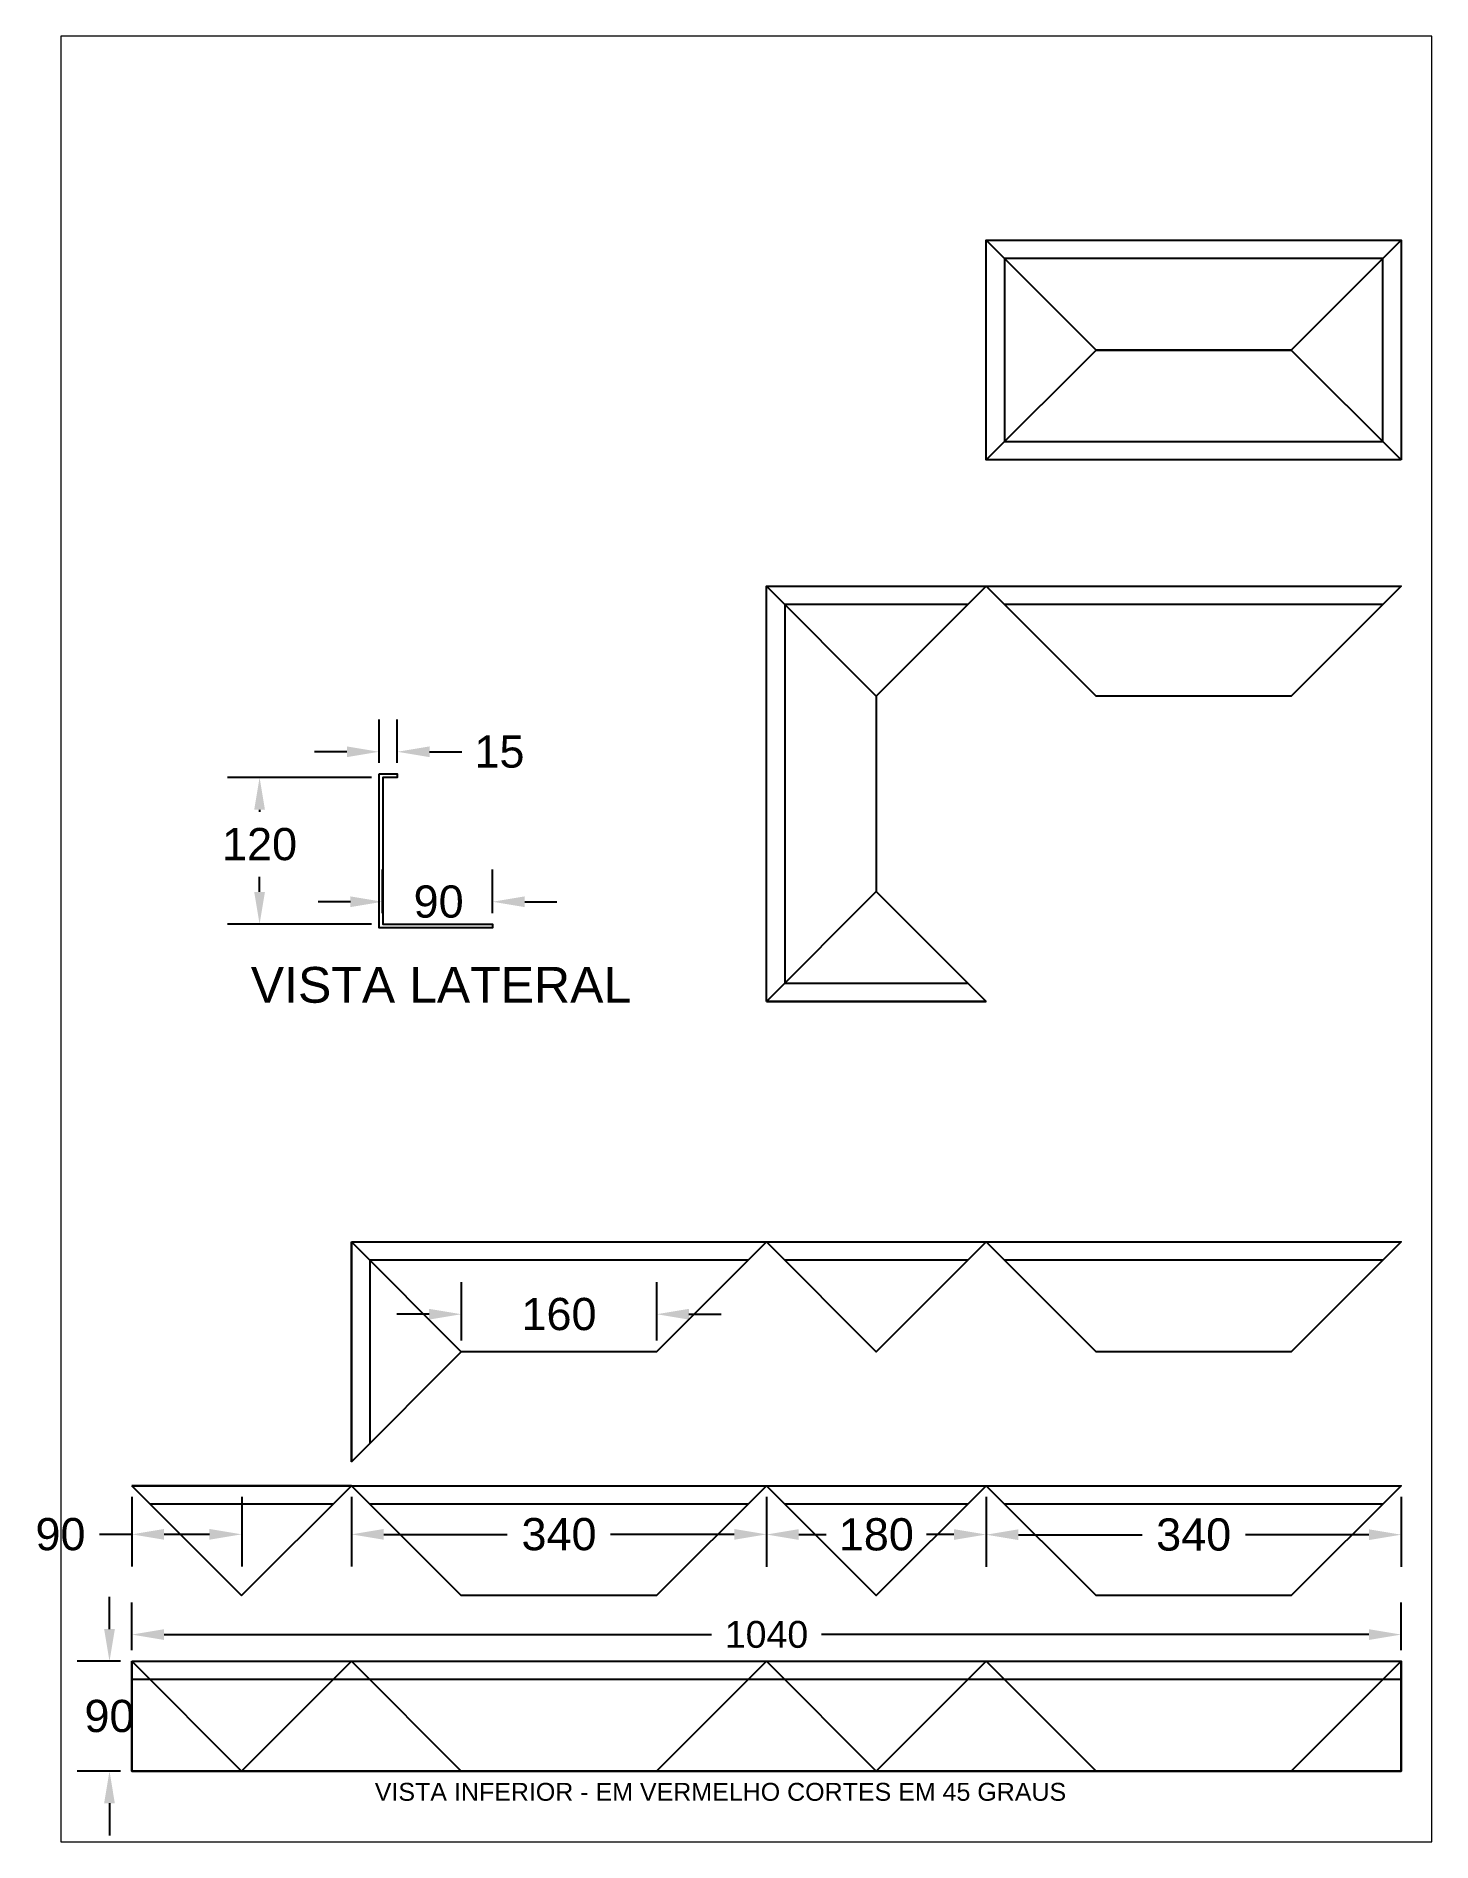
# Paper-space layout 'INFERIOR' of a CAD drawing. Header units: inches. Extents: x -0.1 to 7.7, y 0 to 10.1.
# The model-space entities are those that its viewports show. They can reach past a viewport. Long polylines and large blocks are cut down to what shows.
import ezdxf

# ---------------------------------------------------------------- set-up
doc = ezdxf.new("R2010")
doc.units = ezdxf.units.IN
doc.header["$MEASUREMENT"] = 0
doc.linetypes.add('ACAD_ISO04W100', pattern=[30, 24, -3, 0, -3])
doc.styles.get("Standard").update_dxf_attribs({"font": 'arial.ttf'})
doc.dimstyles.get("Standard").update_dxf_attribs({"dimtxt": 0.18, "dimasz": 0.18, "dimexe": 0.18, "dimexo": 0.0625, "dimgap": 0.09, "dimtad": 0, "dimtih": 1, "dimtoh": 1, "dimdec": 0, "dimzin": 0, "dimdsep": 46, "dimtxsty": 'Standard', "dimcen": 0.09, "dimadec": 0, "dimazin": 0, "dimtfac": 1, "dimtdec": 0, "dimtofl": 0, "dimtmove": 0, "dimatfit": 3, "dimfxl": 1, "dimtolj": 1, "dimtzin": 0, "dimarcsym": 0})

# ---------------------------------------------------------------- blocks, each defined once
blk = doc.blocks.new('*D25')
at = {"color": 0, "lineweight": -2, "transparency": 16777216}
for p, q in [((0.412, 1.079), (0.412, 1.346)), ((7.508, 1.079), (7.508, 1.346)), ((0.592, 1.166), (3.653, 1.166)), ((7.328, 1.166), (4.267, 1.166))]:
    blk.add_line(p, q, dxfattribs=at)
at = {"color": 0, "transparency": 16777216}
for points in [[(0.592, 1.196), (0.592, 1.136), (0.412, 1.166)], [(7.328, 1.196), (7.328, 1.136), (7.508, 1.166)]]:
    blk.add_solid(points, dxfattribs=at)
at = {"layer": 'Defpoints', "color": 0, "transparency": 16777216}
for p in [(7.508, 1.166), (0.412, 1.017), (7.508, 1.017)]:
    blk.add_point(p, dxfattribs=at)
at = {"color": 0, "transparency": 16777216, "insert": (3.96, 1.166), "char_height": 0.18, "attachment_point": 5}
blk.add_mtext('\\A1;{\\H0.83333x;1040}', dxfattribs=at)
blk = doc.blocks.new('*D27')
at = {"color": 0, "lineweight": -2, "transparency": 16777216}
for p, q in [((1.64, 1.935), (1.64, 1.546)), ((3.96, 1.935), (3.96, 1.546)), ((1.82, 1.726), (2.511, 1.726)), ((3.78, 1.726), (3.088, 1.726))]:
    blk.add_line(p, q, dxfattribs=at)
at = {"color": 0, "transparency": 16777216}
for points in [[(1.82, 1.756), (1.82, 1.696), (1.64, 1.726)], [(3.78, 1.756), (3.78, 1.696), (3.96, 1.726)]]:
    blk.add_solid(points, dxfattribs=at)
at = {"layer": 'Defpoints', "color": 0, "transparency": 16777216}
for p in [(1.64, 1.998), (3.96, 1.998), (3.96, 1.726)]:
    blk.add_point(p, dxfattribs=at)
at = {"color": 0, "transparency": 16777216, "insert": (2.8, 1.726), "char_height": 0.18, "attachment_point": 5}
blk.add_mtext('\\A1;340', dxfattribs=at)
blk = doc.blocks.new('*D28')
at = {"color": 0, "lineweight": -2, "transparency": 16777216}
for p, q in [((3.96, 1.935), (3.96, 1.545)), ((5.188, 1.935), (5.188, 1.545)), ((4.14, 1.725), (4.294, 1.725)), ((5.008, 1.725), (4.854, 1.725))]:
    blk.add_line(p, q, dxfattribs=at)
at = {"color": 0, "transparency": 16777216}
for points in [[(4.14, 1.755), (4.14, 1.695), (3.96, 1.725)], [(5.008, 1.755), (5.008, 1.695), (5.188, 1.725)]]:
    blk.add_solid(points, dxfattribs=at)
at = {"layer": 'Defpoints', "color": 0, "transparency": 16777216}
for p in [(3.96, 1.998), (5.188, 1.998), (5.188, 1.725)]:
    blk.add_point(p, dxfattribs=at)
at = {"color": 0, "transparency": 16777216, "insert": (4.574, 1.725), "char_height": 0.18, "attachment_point": 5}
blk.add_mtext('\\A1;180', dxfattribs=at)
blk = doc.blocks.new('*D29')
at = {"color": 0, "lineweight": -2, "transparency": 16777216}
for p, q in [((5.188, 1.935), (5.188, 1.544)), ((7.508, 1.935), (7.508, 1.544)), ((5.368, 1.724), (6.06, 1.724)), ((7.328, 1.724), (6.637, 1.724))]:
    blk.add_line(p, q, dxfattribs=at)
at = {"color": 0, "transparency": 16777216}
for points in [[(5.368, 1.754), (5.368, 1.694), (5.188, 1.724)], [(7.328, 1.754), (7.328, 1.694), (7.508, 1.724)]]:
    blk.add_solid(points, dxfattribs=at)
at = {"layer": 'Defpoints', "color": 0, "transparency": 16777216}
for p in [(5.188, 1.998), (7.508, 1.998), (7.508, 1.724)]:
    blk.add_point(p, dxfattribs=at)
at = {"color": 0, "transparency": 16777216, "insert": (6.348, 1.724), "char_height": 0.18, "attachment_point": 5}
blk.add_mtext('\\A1;340', dxfattribs=at)
blk = doc.blocks.new('*D30')
at = {"color": 0, "lineweight": -2, "transparency": 16777216}
for p, q in [((0.287, 1.197), (0.287, 1.377)), ((0.349, 1.017), (0.107, 1.017)), ((0.349, 0.403), (0.107, 0.403)), ((0.287, 0.223), (0.287, 0.043))]:
    blk.add_line(p, q, dxfattribs=at)
at = {"color": 0, "transparency": 16777216}
for points in [[(0.257, 1.197), (0.317, 1.197), (0.287, 1.017)], [(0.257, 0.223), (0.317, 0.223), (0.287, 0.403)]]:
    blk.add_solid(points, dxfattribs=at)
at = {"layer": 'Defpoints', "color": 0, "transparency": 16777216}
for p in [(0.412, 1.017), (0.287, 0.403), (0.412, 0.403)]:
    blk.add_point(p, dxfattribs=at)
at = {"color": 0, "transparency": 16777216, "insert": (0.287, 0.71), "char_height": 0.18, "attachment_point": 5}
blk.add_mtext('\\A1;90', dxfattribs=at)
blk = doc.blocks.new('*D34')
at = {"color": 0, "lineweight": -2, "transparency": 16777216}
for p, q in [((2.254, 2.809), (2.254, 3.136)), ((3.346, 2.809), (3.346, 3.136)), ((2.074, 2.956), (1.894, 2.956)), ((3.526, 2.956), (3.706, 2.956))]:
    blk.add_line(p, q, dxfattribs=at)
at = {"color": 0, "transparency": 16777216}
for points in [[(2.074, 2.986), (2.074, 2.926), (2.254, 2.956)], [(3.526, 2.986), (3.526, 2.926), (3.346, 2.956)]]:
    blk.add_solid(points, dxfattribs=at)
at = {"layer": 'Defpoints', "color": 0, "transparency": 16777216}
for p in [(2.254, 2.956), (2.254, 2.746), (3.346, 2.746)]:
    blk.add_point(p, dxfattribs=at)
at = {"color": 0, "transparency": 16777216, "insert": (2.8, 2.956), "char_height": 0.18, "attachment_point": 5}
blk.add_mtext('\\A1;160', dxfattribs=at)
blk = doc.blocks.new('*D35')
at = {"color": 0, "lineweight": -2, "transparency": 16777216}
for p, q in [((0.412, 1.935), (0.412, 1.546)), ((1.026, 1.935), (1.026, 1.546)), ((0.412, 1.726), (0.232, 1.726)), ((0.846, 1.726), (0.592, 1.726))]:
    blk.add_line(p, q, dxfattribs=at)
at = {"color": 0, "transparency": 16777216}
for points in [[(0.592, 1.756), (0.592, 1.696), (0.412, 1.726)], [(0.846, 1.756), (0.846, 1.696), (1.026, 1.726)]]:
    blk.add_solid(points, dxfattribs=at)
at = {"layer": 'Defpoints', "color": 0, "transparency": 16777216}
for p in [(0.412, 1.998), (1.026, 1.998), (0.412, 1.726)]:
    blk.add_point(p, dxfattribs=at)
at = {"color": 0, "transparency": 16777216, "insert": (0.013, 1.726), "char_height": 0.18, "attachment_point": 5}
blk.add_mtext('\\A1;90', dxfattribs=at)
blk = doc.blocks.new('*D42')
at = {"color": 0, "lineweight": -2, "transparency": 16777216}
for p, q in [((1.794, 6.038), (1.794, 6.279)), ((1.896, 6.038), (1.896, 6.279)), ((1.614, 6.099), (1.434, 6.099)), ((2.076, 6.099), (2.256, 6.099))]:
    blk.add_line(p, q, dxfattribs=at)
at = {"color": 0, "transparency": 16777216}
for points in [[(1.614, 6.129), (1.614, 6.069), (1.794, 6.099)], [(2.076, 6.129), (2.076, 6.069), (1.896, 6.099)]]:
    blk.add_solid(points, dxfattribs=at)
at = {"layer": 'Defpoints', "color": 0, "transparency": 16777216}
for p in [(1.896, 6.099), (1.794, 5.975), (1.896, 5.975)]:
    blk.add_point(p, dxfattribs=at)
at = {"color": 0, "transparency": 16777216, "insert": (2.467, 6.099), "char_height": 0.18, "attachment_point": 5}
blk.add_mtext('\\A1;15', dxfattribs=at)
blk = doc.blocks.new('*D44')
at = {"color": 0, "lineweight": -2, "transparency": 16777216}
for p, q in [((1.814, 5.198), (1.814, 5.441)), ((2.428, 5.198), (2.428, 5.441)), ((1.634, 5.261), (1.454, 5.261)), ((2.608, 5.261), (2.788, 5.261))]:
    blk.add_line(p, q, dxfattribs=at)
at = {"color": 0, "transparency": 16777216}
for points in [[(1.634, 5.291), (1.634, 5.231), (1.814, 5.261)], [(2.608, 5.291), (2.608, 5.231), (2.428, 5.261)]]:
    blk.add_solid(points, dxfattribs=at)
at = {"layer": 'Defpoints', "color": 0, "transparency": 16777216}
for p in [(2.428, 5.261), (1.814, 5.136), (2.428, 5.136)]:
    blk.add_point(p, dxfattribs=at)
at = {"color": 0, "transparency": 16777216, "insert": (2.127, 5.261), "char_height": 0.18, "attachment_point": 5}
blk.add_mtext('\\A1;90', dxfattribs=at)
blk = doc.blocks.new('*D45')
at = {"color": 0, "lineweight": -2, "transparency": 16777216}
for p, q in [((1.752, 5.955), (0.946, 5.955)), ((1.126, 5.775), (1.126, 5.763)), ((1.126, 5.316), (1.126, 5.4)), ((1.752, 5.136), (0.946, 5.136))]:
    blk.add_line(p, q, dxfattribs=at)
at = {"color": 0, "transparency": 16777216}
for points in [[(1.096, 5.775), (1.156, 5.775), (1.126, 5.955)], [(1.096, 5.316), (1.156, 5.316), (1.126, 5.136)]]:
    blk.add_solid(points, dxfattribs=at)
at = {"layer": 'Defpoints', "color": 0, "transparency": 16777216}
for p in [(1.814, 5.955), (1.126, 5.136), (1.814, 5.136)]:
    blk.add_point(p, dxfattribs=at)
at = {"color": 0, "transparency": 16777216, "insert": (1.126, 5.582), "char_height": 0.18, "attachment_point": 5}
blk.add_mtext('\\A1;120', dxfattribs=at)

msp = doc.modelspace()

# ---------------------------------------------------------------- linework, layer by layer
at = {"color": 5, "linetype": 'ACAD_ISO04W100'}
for p, q in [((3227.5, 1339.2), (3212.5, 1354.2)), ((3212.5, 1354.2), (3227.5, 1339.2)), ((3552.5, 1354.2), (3537.5, 1339.2)), ((3537.5, 1339.2), (3552.5, 1354.2)), ((3227.5, 1189.2), (3212.5, 1174.2)), ((3212.5, 1174.2), (3227.5, 1189.2)), ((3537.5, 1189.2), (3552.5, 1174.2)), ((3552.5, 1174.2), (3537.5, 1189.2)), ((3047.5, 1055.8), (3032.5, 1070.8)), ((3032.5, 1070.8), (3047.5, 1055.8)), ((3197.5, 1055.8), (3212.5, 1070.8)), ((3212.5, 1070.8), (3227.5, 1055.8)), ((3537.5, 1055.8), (3552.5, 1070.8)), ((3047.5, 745.8), (3032.5, 730.8)), ((3032.5, 730.8), (3047.5, 745.8)), ((3212.5, 730.8), (3197.5, 745.8)), ((2707.5, 518.9), (2692.5, 533.9)), ((2692.5, 533.9), (2707.5, 518.9)), ((3017.5, 518.9), (3032.5, 533.9)), ((3032.5, 533.9), (3047.5, 518.9)), ((3197.5, 518.9), (3212.5, 533.9)), ((3212.5, 533.9), (3227.5, 518.9)), ((3537.5, 518.9), (3552.5, 533.9)), ((2692.5, 353.9), (2707.5, 368.9)), ((2512.5, 334.2), (2527.5, 319.2)), ((2692.5, 334.2), (2512.5, 334.2)), ((2677.5, 319.2), (2692.5, 334.2)), ((2692.5, 334.2), (2707.5, 319.2)), ((3017.5, 319.2), (3032.5, 334.2)), ((3032.5, 334.2), (3047.5, 319.2)), ((3197.5, 319.2), (3212.5, 334.2)), ((3212.5, 334.2), (3227.5, 319.2)), ((3537.5, 319.2), (3552.5, 334.2)), ((2512.5, 190.4), (2527.5, 175.4)), ((2677.5, 175.4), (2692.5, 190.4)), ((2692.5, 190.4), (2707.5, 175.4)), ((3017.5, 175.4), (3032.5, 190.4)), ((3032.5, 190.4), (3047.5, 175.4)), ((3197.5, 175.4), (3212.5, 190.4)), ((3212.5, 190.4), (3227.5, 175.4)), ((3537.5, 175.4), (3552.5, 190.4))]:
    msp.add_line(p, q, dxfattribs=at)
at = {"color": 7}
for p, q in [((3212.5, 1354.2), (3302.5, 1264.2)), ((3552.5, 1354.2), (3462.5, 1264.2)), ((3552.5, 1354.2), (3462.5, 1264.2)), ((3212.5, 1174.2), (3302.5, 1264.2)), ((3462.5, 1264.2), (3552.5, 1174.2)), ((3552.5, 1174.2), (3462.5, 1264.2)), ((3032.5, 1070.8), (3122.5, 980.8)), ((3212.5, 1070.8), (3302.5, 980.8)), ((3552.5, 1070.8), (3462.5, 980.8)), ((3122.5, 820.8), (3032.5, 730.8)), ((3032.5, 730.8), (3122.5, 820.8)), ((3212.5, 730.8), (3122.5, 820.8)), ((2782.5, 443.9), (2692.5, 533.9)), ((2692.5, 533.9), (2782.5, 443.9)), ((3032.5, 533.9), (2942.5, 443.9)), ((3212.5, 533.9), (3302.5, 443.9)), ((3552.5, 533.9), (3462.5, 443.9)), ((2692.5, 353.9), (2782.5, 443.9)), ((2512.5, 334.2), (2602.5, 244.2)), ((2602.5, 244.2), (2692.5, 334.2)), ((2692.5, 334.2), (2782.5, 244.2)), ((3032.5, 334.2), (2942.5, 244.2)), ((3212.5, 334.2), (3302.5, 244.2)), ((3552.5, 334.2), (3462.5, 244.2))]:
    msp.add_line(p, q, dxfattribs=at)
at = {"color": 7, "linetype": 'ACAD_ISO04W100'}
for p, q in [((3552.5, 1354.2), (3552.5, 1174.2)), ((3212.5, 730.8), (3032.5, 730.8)), ((2692.5, 533.9), (2692.5, 353.9))]:
    msp.add_line(p, q, dxfattribs=at)
at = {"color": 5}
for p, q in [((2718.1, 914.1), (2718.1, 794.1)), ((2718.1, 794.1), (2808.1, 794.1))]:
    msp.add_line(p, q, dxfattribs=at)
at = {"color": 6}
for p, q in [((2512.5, 190.4), (2512.5, 100.4)), ((3552.5, 100.4), (3552.5, 190.4)), ((2512.5, 100.4), (3552.5, 100.4))]:
    msp.add_line(p, q, dxfattribs=at)
at = {"color": 1}
for p, q in [((2512.5, 190.4), (2602.5, 100.4)), ((2602.5, 100.4), (2692.5, 190.4)), ((2692.5, 190.4), (2782.5, 100.4)), ((3032.5, 190.4), (2942.5, 100.4)), ((3212.5, 190.4), (3302.5, 100.4)), ((3552.5, 190.4), (3462.5, 100.4))]:
    msp.add_line(p, q, dxfattribs=at)
at = {"color": 7}
for points in [[(3212.5, 1174.2), (3302.5, 1264.2), (3212.5, 1354.2)], [(3032.5, 1070.8), (3122.5, 980.8), (3212.5, 1070.8)], [(3032.5, 533.9), (3122.5, 443.9), (3212.5, 533.9)], [(3032.5, 334.2), (3122.5, 244.2), (3212.5, 334.2)]]:
    msp.add_lwpolyline(points, dxfattribs=at)
for points in [[(3212.5, 1174.2), (3212.5, 1354.2), (3302.5, 1264.2), (3302.5, 1264.2)], [(3212.5, 1354.2), (3552.5, 1354.2), (3462.5, 1264.2), (3302.5, 1264.2)], [(3552.5, 1174.2), (3212.5, 1174.2), (3302.5, 1264.2), (3462.5, 1264.2)], [(3032.5, 730.8), (3032.5, 1070.8), (3122.5, 980.8), (3122.5, 820.8)], [(3032.5, 1070.8), (3212.5, 1070.8), (3122.5, 980.8), (3122.5, 980.8)], [(3212.5, 1070.8), (3552.5, 1070.8), (3462.5, 980.8), (3302.5, 980.8)], [(2692.5, 533.9), (3032.5, 533.9), (2942.5, 443.9), (2782.5, 443.9)], [(3032.5, 533.9), (3212.5, 533.9), (3122.5, 443.9), (3122.5, 443.9)], [(3212.5, 533.9), (3552.5, 533.9), (3462.5, 443.9), (3302.5, 443.9)], [(2692.5, 334.2), (3032.5, 334.2), (2942.5, 244.2), (2782.5, 244.2)], [(3032.5, 334.2), (3212.5, 334.2), (3122.5, 244.2), (3122.5, 244.2)], [(3212.5, 334.2), (3552.5, 334.2), (3462.5, 244.2), (3302.5, 244.2)], [(2512.5, 190.4), (3552.5, 190.4), (3552.5, 100.4), (2512.5, 100.4)]]:
    msp.add_lwpolyline(points, close=True, dxfattribs=at)
at = {"color": 5, "linetype": 'ACAD_ISO04W100'}
for points in [[(3212.5, 1174.2), (3212.5, 1354.2), (3227.5, 1339.2), (3227.5, 1189.2)], [(3212.5, 1354.2), (3552.5, 1354.2), (3537.5, 1339.2), (3227.5, 1339.2)], [(3552.5, 1354.2), (3552.5, 1174.2), (3537.5, 1189.2), (3537.5, 1339.2)], [(3552.5, 1174.2), (3212.5, 1174.2), (3227.5, 1189.2), (3537.5, 1189.2)], [(3032.5, 1070.8), (3212.5, 1070.8), (3197.5, 1055.8), (3047.5, 1055.8)], [(3032.5, 730.8), (3032.5, 1070.8), (3047.5, 1055.8), (3047.5, 745.8)], [(3212.5, 1070.8), (3552.5, 1070.8), (3537.5, 1055.8), (3227.5, 1055.8)], [(3212.5, 730.8), (3032.5, 730.8), (3047.5, 745.8), (3197.5, 745.8)], [(2692.5, 353.9), (2692.5, 533.9), (2707.5, 518.9), (2707.5, 368.9)], [(2692.5, 533.9), (3032.5, 533.9), (3017.5, 518.9), (2707.5, 518.9)], [(3032.5, 533.9), (3212.5, 533.9), (3197.5, 518.9), (3047.5, 518.9)], [(3212.5, 533.9), (3552.5, 533.9), (3537.5, 518.9), (3227.5, 518.9)], [(2512.5, 334.2), (2692.5, 334.2), (2677.5, 319.2), (2527.5, 319.2)], [(2692.5, 334.2), (3032.5, 334.2), (3017.5, 319.2), (2707.5, 319.2)], [(3032.5, 334.2), (3212.5, 334.2), (3197.5, 319.2), (3047.5, 319.2)], [(3212.5, 334.2), (3552.5, 334.2), (3537.5, 319.2), (3227.5, 319.2)]]:
    msp.add_lwpolyline(points, close=True, dxfattribs=at)
msp.add_lwpolyline([(2715.1, 917.1), (2730.1, 917.1), (2730.1, 914.1), (2718.1, 914.1), (2718.1, 794.1), (2808.1, 794.1), (2808.1, 791.1), (2715.1, 791.1), (2715.1, 917.1)])
for points in [[(3032.5, 730.8), (3212.5, 730.8)], [(2692.5, 533.9), (2692.5, 353.9)], [(2692.5, 334.2), (2512.5, 334.2)], [(2512.5, 190.4), (3552.5, 190.4), (3552.5, 175.4), (2512.5, 175.4), (2512.5, 190.4)]]:
    msp.add_lwpolyline(points, dxfattribs=at)
at = {"color": 7, "linetype": 'ACAD_ISO04W100'}
msp.add_lwpolyline([(2512.5, 334.2), (3552.5, 334.2)], dxfattribs=at)
at = {"color": 1}
msp.add_lwpolyline([(3032.5, 190.4), (3122.5, 100.4), (3212.5, 190.4)], dxfattribs=at)

psp = doc.layouts.new('INFERIOR')

# ---------------------------------------------------------------- texts
at = {"color": 5, "insert": (1.0769, 4.8967), "char_height": 0.2, "attachment_point": 1}
psp.add_mtext_dynamic_manual_height_columns('VISTA LATERAL', width=2.59642, gutter_width=1, heights=[0], dxfattribs=at)
at = {"color": 6, "insert": (1.7701, 0.3372), "char_height": 0.1, "attachment_point": 1}
psp.add_mtext_dynamic_manual_height_columns('VISTA INFERIOR - EM VERMELHO CORTES EM 45 GRAUS', width=5.843721, gutter_width=1, heights=[0], dxfattribs=at)

# ---------------------------------------------------------------- dimensions: what is measured, and where the dimension line sits
at = {"color": 5}
dim = psp.add_linear_dim(base=(1.8962, 6.099), p1=(1.7938, 5.9751), p2=(1.8962, 5.9751), dimstyle='Standard', override={"dimlfac": -146.546027}, dxfattribs=at)
dim.commit()
dim.dimension.update_dxf_attribs({"geometry": '*D42', "text_midpoint": (2.4673, 6.099)})
dim = psp.add_linear_dim(base=(1.1256, 5.1357), p1=(1.8143, 5.9546), p2=(1.8143, 5.1357), angle=90, dimstyle='Standard', override={"dimlfac": -146.546027}, dxfattribs=at)
dim.commit()
dim.dimension.update_dxf_attribs({"geometry": '*D45', "text_midpoint": (1.1256, 5.5815), "dimtype": 160})
dim = psp.add_linear_dim(base=(2.4284, 5.2611), p1=(1.8143, 5.1357), p2=(2.4284, 5.1357), dimstyle='Standard', override={"dimlfac": -146.546027}, dxfattribs=at)
dim.commit()
dim.dimension.update_dxf_attribs({"geometry": '*D44', "text_midpoint": (2.1272, 5.2611), "dimtype": 160})
at = {"color": 6}
for base, p1, p2, picture, middle in [((2.254, 2.956), (3.3458, 2.7464), (2.254, 2.7464), '*D34', (2.7999, 2.956)), ((0.4116, 1.7261), (1.0258, 1.9976), (0.4116, 1.9976), '*D35', (0.013, 1.7261)), ((3.96, 1.7261), (1.6399, 1.9976), (3.96, 1.9976), '*D27', (2.7999, 1.7261)), ((5.1883, 1.7249), (3.96, 1.9976), (5.1883, 1.9976), '*D28', (4.5741, 1.7249)), ((7.5084, 1.7235), (5.1883, 1.9976), (7.5084, 1.9976), '*D29', (6.3483, 1.7235))]:
    dim = psp.add_linear_dim(base=base, p1=p1, p2=p2, dimstyle='Standard', override={"dimlfac": -146.546027}, dxfattribs=at)
    dim.commit()
    dim.dimension.update_dxf_attribs({"geometry": picture, "text_midpoint": middle})
dim = psp.add_linear_dim(base=(0.2868, 0.4026), p1=(0.4116, 1.0167), p2=(0.4116, 0.4026), angle=90, dimstyle='Standard', override={"dimlfac": -146.546027}, dxfattribs=at)
dim.commit()
dim.dimension.update_dxf_attribs({"geometry": '*D30', "text_midpoint": (0.2868, 0.7097), "dimtype": 160})
dim = psp.add_linear_dim(base=(7.5084, 1.1657), p1=(0.4116, 1.0167), p2=(7.5084, 1.0167), text='{\\H0.83333x;<>}', dimstyle='Standard', override={"dimlfac": -146.546027}, dxfattribs=at)
dim.commit()
dim.dimension.update_dxf_attribs({"geometry": '*D25', "text_midpoint": (3.96, 1.1657)})

# ---------------------------------------------------------------- viewports
at = {"layer": '0', "color": 2}
psp.add_viewport(center=(3.8477, 5.0528), size=(7.6641, 10.09066), view_center_point=(3016.0958, 781.91), view_height=1478.74583, dxfattribs=at)

doc.saveas('drawing.dxf')
